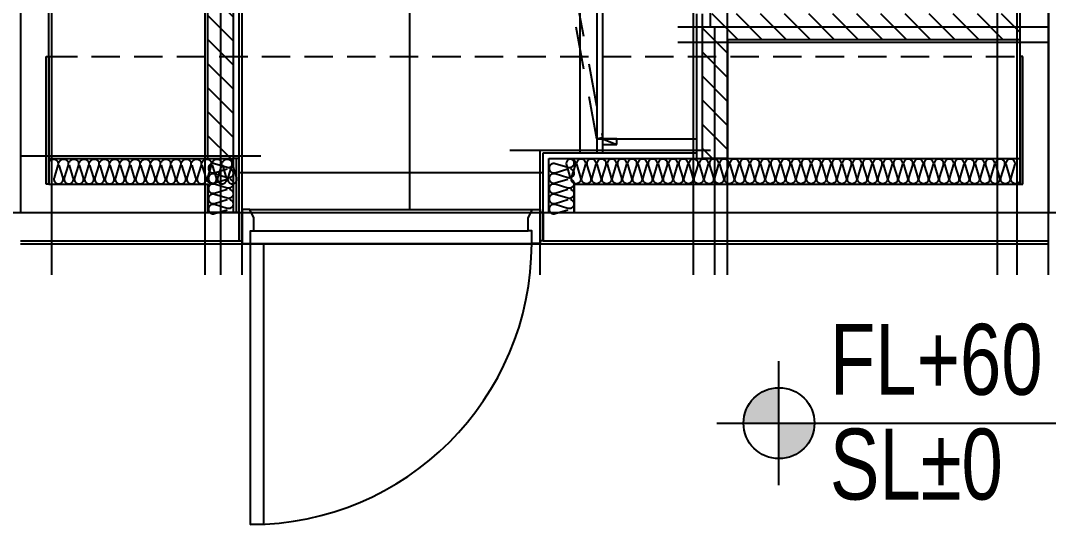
# Model space of a CAD drawing. Header units: millimetres. Extents: x 840000 to 1054178, y 0 to 59400.
# Drawn here: x 877592 to 881212, y 39502 to 41277 of the extents above; entities that cross this region are included whole.
import ezdxf
from ezdxf.enums import TextEntityAlignment as Align
from ezdxf.xclip import XClip

# ---------------------------------------------------------------- set-up
doc = ezdxf.new("R2010")
doc.units = ezdxf.units.MM
doc.header["$LTSCALE"] = 100
doc.header["$XCLIPFRAME"] = 0
for name, pattern in [('X - 단위세대 확장형$0$CEN', [62, 60, -1, 0, -1]), ('X - 단위세대 확장형$0$HID', [1.5, 1, -0.5]), ('X - 단위세대 확장형$0$X-25$0$HD', [2.5, 1.5, -1]), ('X - 평면도$0$CEN', [62, 60, -1, 0, -1])]:
    doc.linetypes.add(name, pattern=pattern)
doc.layers.get('DEFPOINTS').update_dxf_attribs({"color": 145})
for name, color, linetype in [('AA-XXXX-TEXT', 3, 'Continuous'), ('SYM', 7, 'Continuous'), ('X - 단위세대 확장형$0$A-CEN', 1, 'X - 단위세대 확장형$0$CEN'), ('X - 단위세대 확장형$0$A-CON', 2, 'Continuous'), ('X - 단위세대 확장형$0$A-FIN', 8, 'Continuous'), ('X - 단위세대 확장형$0$A-GIP', 6, 'Continuous'), ('X - 단위세대 확장형$0$A-INS', 9, 'Continuous'), ('X - 단위세대 확장형$0$A-TILE', 253, 'Continuous'), ('X - 단위세대 확장형$0$A-WALB', 3, 'Continuous'), ('X - 단위세대 확장형$0$AA-WAXM-CONC', 2, 'Continuous'), ('X - 단위세대 확장형$0$AA-XXXX-CNTL', 1, 'X - 단위세대 확장형$0$CEN'), ('X - 단위세대 확장형$0$AA-XXXX-FUR', 8, 'Continuous'), ('X - 단위세대 확장형$0$AA-XXXX-PATT', 8, 'Continuous'), ('X - 단위세대 확장형$0$X-25$0$AA-XXXX-FINL', 6, 'Continuous'), ('X - 단위세대 확장형$0$결로방지단열재', 7, 'X - 단위세대 확장형$0$HID'), ('X - 평면도$0$AA-XXXX-CNTL', 1, 'X - 평면도$0$CEN')]:
    doc.layers.add(name, color=color, linetype=linetype)
doc.layers.add('X - 단위세대 확장형$0$A-door', color=4, linetype='Continuous', lineweight=25)
doc.layers.add('X - 단위세대 확장형$0$A-MC', color=171, linetype='Continuous', plot=False)
doc.styles.add('HAUD01', font='Dotum.ttf')

# ---------------------------------------------------------------- blocks, each defined once
blk = doc.blocks.new('$0$C1E7A367F')
at = {"layer": 'SYM'}
h = blk.add_hatch(color=256, dxfattribs=at)
h.paths.add_polyline_path([(-800, 0), (0, 0), (0, 800, 0.414214)])
h.paths.add_polyline_path([(0, 0), (0, -800, 0.414214), (800, 0)])
for p, q in [((0, -1400), (0, 1400)), ((-1400, 0), (9181, 0))]:
    blk.add_line(p, q, dxfattribs=at)
blk.add_circle((0, 0), 800, dxfattribs=at)
blk = doc.blocks.new('X - 단위세대 확장형$0$X-25$0$C09014EF9')
at = {"layer": 'X - 단위세대 확장형$0$AA-XXXX-FUR', "color": 1, "linetype": 'ByBlock', "ltscale": 2}
blk.add_line((20, 50), (0, 0), dxfattribs=at)
blk.add_lwpolyline([(0, 0), (20, 0), (20, 50), (0, 50)], close=True, dxfattribs=at)
blk = doc.blocks.new('X - 단위세대 확장형$0$insul1')
blk.add_lwpolyline([(0, 0.25, 1.344031), (0.35, 0.25), (0.2, 0.75, -1.344031), (0.55, 0.75), (0.4, 0.25)], format="xyb")
blk = doc.blocks.new('X - 단위세대 확장형$0$A$C11416124')
at = {"layer": 'X - 단위세대 확장형$0$AA-XXXX-PATT'}
h = blk.add_hatch(dxfattribs=at)
h.set_pattern_fill('_USER', color=256, scale=60, angle=45, style=0, pattern_type=0)
h.set_pattern_definition([(45, (-1057732.575, -55284.317), (-42.426407, 42.426407), [])])
h.paths.add_polyline_path([(6449.4, 2418.8), (7009.4, 2418.8), (7009.4, 2508.8), (6359.4, 2508.8), (6359.4, 1398.8), (6449.4, 1398.8)])
h.paths.add_polyline_path([(4709.4, 1908.8), (3589.4, 1908.8), (3589.4, 1818.8), (4619.4, 1818.8), (4619.4, 1398.8), (4709.4, 1398.8)])
at = {"layer": 'X - 단위세대 확장형$0$A-CEN'}
for p, q in [((4679.4, 1863.8), (4679.4, 2805.1)), ((6404.4, 988.9), (6404.4, 2580.6)), ((4794.8, 1863.8), (3489.4, 1863.8)), ((4664.4, 988.9), (4664.4, 1863.8))]:
    blk.add_line(p, q, dxfattribs=at)
at = {"layer": 'X - 단위세대 확장형$0$A-FIN'}
for p, q in [((5059.4, 2548.8), (5059.4, 1418.8)), ((5079.4, 2548.8), (5079.4, 1418.8)), ((6339.4, 1398.8), (6339.4, 2528.8)), ((4729.4, 1908.8), (4729.4, 1398.8)), ((5079.4, 1468.8), (4729.4, 1468.8)), ((5269.4, 1418.8), (4729.4, 1418.8)), ((5269.4, 1208.8), (5269.4, 1418.8)), ((6339.4, 1398.8), (6359.4, 1398.8))]:
    blk.add_line(p, q, dxfattribs=at)
at = {"layer": 'X - 단위세대 확장형$0$A-GIP'}
for p, q in [((6339.4, 1208.8), (6339.4, 1398.8)), ((6349.4, 1208.8), (6349.4, 1398.8))]:
    blk.add_line(p, q, dxfattribs=at)
at = {"layer": 'X - 단위세대 확장형$0$A-INS'}
for p, q in [((5249.4, 1398.8), (3589.4, 1398.8)), ((5249.4, 1208.8), (5249.4, 1398.8)), ((6359.4, 1208.8), (6359.4, 1398.8)), ((7009.4, 1398.8), (6449.4, 1398.8))]:
    blk.add_line(p, q, dxfattribs=at)
at = {"layer": 'X - 단위세대 확장형$0$A-MC'}
for p, q in [((3669.4, 988.9), (3669.4, 4328.8)), ((6999.4, 988.9), (6999.4, 3648.8)), ((4619.4, 1878.8), (4619.4, 2805.1)), ((4739.4, 988.9), (4739.4, 2805.1)), ((6329.4, 988.9), (6329.4, 2580.6)), ((6459.4, 988.9), (6459.4, 2580.6)), ((3599.4, 988.9), (3599.4, 2007.1)), ((4619.4, 988.9), (4619.4, 1878.8)), ((4794.8, 1808.8), (3489.4, 1808.8)), ((5386.6, 1428.8), (4679.4, 1428.8)), ((5279.4, 988.9), (5279.4, 1428.8)), ((7109.4, 1408.8), (6263.4, 1408.8)), ((7109.4, 1098.8), (3489.4, 1098.8))]:
    blk.add_line(p, q, dxfattribs=at)
at = {"layer": 'X - 단위세대 확장형$0$A-TILE'}
for p, q in [((5139.4, 2548.8), (5139.4, 1418.8)), ((5739.4, 2548.8), (5739.4, 1219.8)), ((5269.4, 1348.8), (6339.4, 1348.8))]:
    blk.add_line(p, q, dxfattribs=at)
at = {"layer": 'X - 단위세대 확장형$0$A-WALB'}
for p, q in [((6359.4, 1398.8), (6359.4, 2508.8)), ((6449.4, 1398.8), (6449.4, 2418.8)), ((4709.4, 1908.8), (4709.4, 1398.8)), ((4619.4, 1818.8), (3589.4, 1818.8)), ((4619.4, 1818.8), (4619.4, 1398.8)), ((4619.4, 1398.8), (4709.4, 1398.8)), ((6449.4, 1398.8), (6359.4, 1398.8))]:
    blk.add_line(p, q, dxfattribs=at)
at = {"layer": 'X - 단위세대 확장형$0$AA-WAXM-CONC'}
for p, q in [((7009.4, 1308.8), (7009.4, 9448.8)), ((3589.4, 1308.8), (3589.4, 9248.8)), ((5159.4, 1308.8), (3589.4, 1308.8)), ((5159.4, 1308.8), (5159.4, 1208.8)), ((7009.4, 1308.8), (6449.4, 1308.8)), ((6449.4, 1308.8), (6449.4, 1208.8)), ((5269.4, 1208.8), (5159.4, 1208.8)), ((5269.4, 1208.8), (5269.4, 1108.8)), ((6449.4, 1208.8), (6339.4, 1208.8)), ((6339.4, 1208.8), (6339.4, 1108.8)), ((5269.4, 1108.8), (3489.4, 1108.8)), ((7109.4, 1108.8), (6339.4, 1108.8))]:
    blk.add_line(p, q, dxfattribs=at)
at = {"layer": 'X - 단위세대 확장형$0$AA-XXXX-CNTL'}
for p, q in [((3489.4, 988.9), (3489.4, 9671.3)), ((7109.4, 1208.8), (3489.4, 1208.8))]:
    blk.add_line(p, q, dxfattribs=at)
at = {"layer": 'X - 단위세대 확장형$0$AA-XXXX-FUR', "linetype": 'X - 단위세대 확장형$0$X-25$0$HD', "elevation": 0}
blk.add_lwpolyline([(5059.7, 1472.3), (5079.4, 1468.8), (5174.4, 1974.9), (5154.7, 1978.4)], close=True, dxfattribs=at)
at = {"layer": 'X - 단위세대 확장형$0$A-INS', "xscale": 90, "yscale": 90, "zscale": 90, "row_count": 1, "column_count": 44, "row_spacing": 1.104405267309417e-29, "column_spacing": 36}
blk.add_blockref('X - 단위세대 확장형$0$insul1', (3589.4, 1308.8), dxfattribs=at)
at = {"layer": 'X - 단위세대 확장형$0$A-INS'}
ref = blk.add_blockref('X - 단위세대 확장형$0$insul1', (5159.4, 1398.8), dxfattribs=dict(at, xscale=90.00000000000033, yscale=90.00000000000033, zscale=90.00000000000033, rotation=270, row_count=1, column_count=5, row_spacing=1.419949629397821e-29, column_spacing=36.00000000000007))
XClip(ref).set_block_clipping_path([(0, 0), (2.1111111111, 1)])
ref = blk.add_blockref('X - 단위세대 확장형$0$insul1', (7009.4, 1398.8), dxfattribs=dict(at, xscale=90.00000000000006, yscale=90.00000000000006, zscale=90.00000000000006, rotation=179.9999999999999, row_count=1, column_count=18, row_spacing=0, column_spacing=36.00000000000003))
XClip(ref).set_block_clipping_path([(0, 0), (6.2222222222, 1)])
ref = blk.add_blockref('X - 단위세대 확장형$0$insul1', (6359.4, 1398.8), dxfattribs=dict(at, xscale=90.00000000000033, yscale=90.00000000000033, zscale=90.00000000000033, rotation=270, row_count=1, column_count=5, row_spacing=1.419949629397821e-29, column_spacing=36.00000000000007))
XClip(ref).set_block_clipping_path([(0, 0), (2.1111111111, 1)])
at = {"layer": 'X - 단위세대 확장형$0$X-25$0$AA-XXXX-FINL', "extrusion": (0, 0, -1), "rotation": 90}
blk.add_blockref('X - 단위세대 확장형$0$X-25$0$C09014EF9', (-5009.4, 1448.8), dxfattribs=at)
blk = doc.blocks.new('X - 단위세대 확장형$0$D2-1050')
at = {"layer": 'DEFPOINTS'}
for p, q in [((-150, 109), (-150, 209)), ((1140, 109), (1140, 209)), ((-40, 109), (-150, 109)), ((-40, 9), (-40, 109)), ((-40, 109), (-30, 109)), ((1030, 109), (1020, 109)), ((1030, 9), (1030, 109)), ((1030, 109), (1140, 109)), ((-40, 9), (-30, 9)), ((1030, 9), (1020, 9))]:
    blk.add_line(p, q, dxfattribs=at)
at = {"layer": 'X - 단위세대 확장형$0$A-door', "color": 8}
for p, q in [((-3, 120), (993, 120)), ((12, 45), (978, 45)), ((0, 0), (990, 0))]:
    blk.add_line(p, q, dxfattribs=at)
at = {"layer": 'X - 단위세대 확장형$0$A-door'}
for points in [[(-30, 0), (0, 0), (0, 45), (12, 45), (12, 90), (-3, 120), (-30, 120)], [(1020, 0), (990, 0), (990, 45), (978, 45), (978, 90), (993, 120), (1020, 120)], [(45, 0), (45, -990), (0, -990), (0, 0)]]:
    blk.add_lwpolyline(points, close=True, dxfattribs=at)
at = {"layer": 'X - 단위세대 확장형$0$A-door', "color": 1}
blk.add_arc((0, 0), 990, 270, 0, dxfattribs=at)
blk = doc.blocks.new('X - 단위세대 확장형$0$20220222-결로')
at = {"layer": 'X - 단위세대 확장형$0$A-CON'}
for p, q in [((-13550, 17250), (-13550, 17700)), ((-13550, 17700), (-13540, 17700)), ((-10110, 17700), (-10120, 17700)), ((-10110, 17250), (-10110, 17700)), ((-13540, 17250), (-13550, 17250)), ((-10120, 17250), (-10110, 17250))]:
    blk.add_line(p, q, dxfattribs=at)
at = {"layer": 'X - 단위세대 확장형$0$A-CON', "color": 8}
for p, q in [((-13540, 17700), (-13540, 17250)), ((-10120, 17700), (-10120, 17250))]:
    blk.add_line(p, q, dxfattribs=at)
at = {"layer": 'X - 단위세대 확장형$0$결로방지단열재'}
blk.add_line((-13540, 17700), (-10120, 17700), dxfattribs=at)
blk = doc.blocks.new('X - 단위세대 확장형', base_point=(-475.4, -286.7))
at = {"layer": 'X - 단위세대 확장형$0$A-door'}
blk.add_blockref('X - 단위세대 확장형$0$D2-1050', (57652, 56384.1), dxfattribs=at)
at = {"xscale": -1}
blk.add_blockref('X - 단위세대 확장형$0$A$C11416124', (63951.4, 55284.3), dxfattribs=at)
blk.add_blockref('X - 단위세대 확장형$0$20220222-결로', (70482, 39343.1))
blk = doc.blocks.new('X - 평면도', base_point=(-475.4, -286.7))
at = {"layer": 'X - 평면도$0$AA-XXXX-CNTL'}
for p, q in [((1316842, 68689.6), (1316842, 56493.1)), ((1320462, 68689.6), (1320462, 56493.1)), ((1287286.2, 56493.1), (1348213.6, 56493.1))]:
    blk.add_line(p, q, dxfattribs=at)

msp = doc.modelspace()

# ---------------------------------------------------------------- block references
ref = msp.add_blockref('X - 평면도', (-439725.3, -16179.1))
XClip(ref).set_block_clipping_path([(1279249.9173513227, 15892.4151621314), (1363249.9173513227, 75292.4151621313)])

# ---------------------------------------------------------------- next in the draw order: block references
at = {"layer": 'SYM'}
ref = msp.add_blockref('X - 단위세대 확장형', (820274.7, -16179.1), dxfattribs=at)
XClip(ref).set_block_clipping_path([(27286.2339647645, 22495.2025850526), (88213.6007378809, 68689.6277392105)])

# ---------------------------------------------------------------- next in the draw order: block references
at = {"layer": 'SYM', "xscale": 0.1562499997671694, "yscale": 0.1562499997671694, "zscale": 0.1562499997671694}
msp.add_blockref('$0$C1E7A367F', (880263.1, 39858.6), dxfattribs=at)

# ---------------------------------------------------------------- next in the draw order: texts
at = {"layer": 'AA-XXXX-TEXT', "style": 'HAUD01', "width": 0.8}
for s, p in [('FL+60', (880442.3, 39883.6)), ('SL±0', (880442.3, 39514.5))]:
    msp.add_text(s, height=250, dxfattribs=at).set_placement(p, align=Align.BOTTOM_LEFT)

doc.saveas('drawing.dxf')
